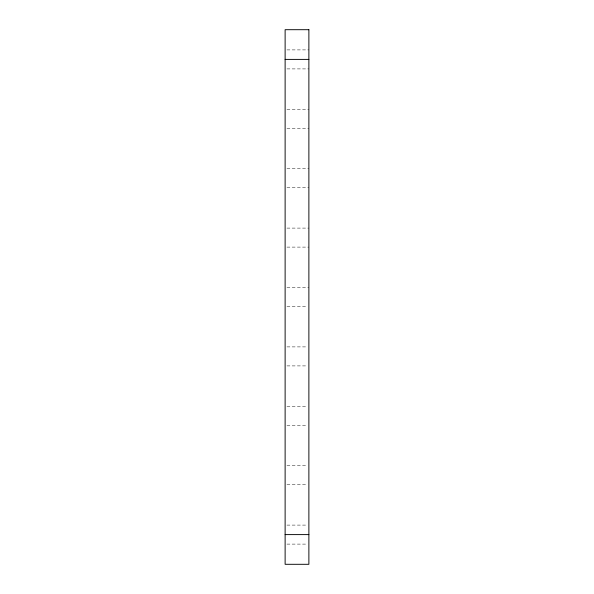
<?xml version="1.0" encoding="UTF-8"?>
<svg xmlns="http://www.w3.org/2000/svg" width="594" height="594" viewBox="0 0 594 594"><rect width="100%" height="100%" fill="white"/><g stroke="black" fill="none" stroke-linecap="round" stroke-linejoin="round"><path stroke-width="0.45" stroke-dasharray="2.97 2.23" d="M286.947 49.896L308.88 49.896M286.947 68.904L308.88 68.904M286.947 109.296L308.88 109.296M286.947 128.304L308.88 128.304M286.947 168.696L308.88 168.696M286.947 187.704L308.88 187.704M286.947 228.096L308.88 228.096M286.947 247.104L308.88 247.104M286.947 287.496L308.88 287.496M286.947 306.504L307.053 306.504M286.947 346.896L307.053 346.896M286.947 365.904L307.053 365.904M286.947 406.296L307.053 406.296M286.947 425.304L307.053 425.304M286.947 465.696L307.053 465.696M286.947 484.704L307.053 484.704M286.947 525.096L307.053 525.096M286.947 544.104L307.053 544.104"/><path stroke-width="0.89" d="M285.12 59.4L308.88 59.4M285.12 534.6L308.88 534.6M308.88 29.7L285.12 29.7L285.12 564.3L308.88 564.3L308.88 29.7"/></g></svg>
